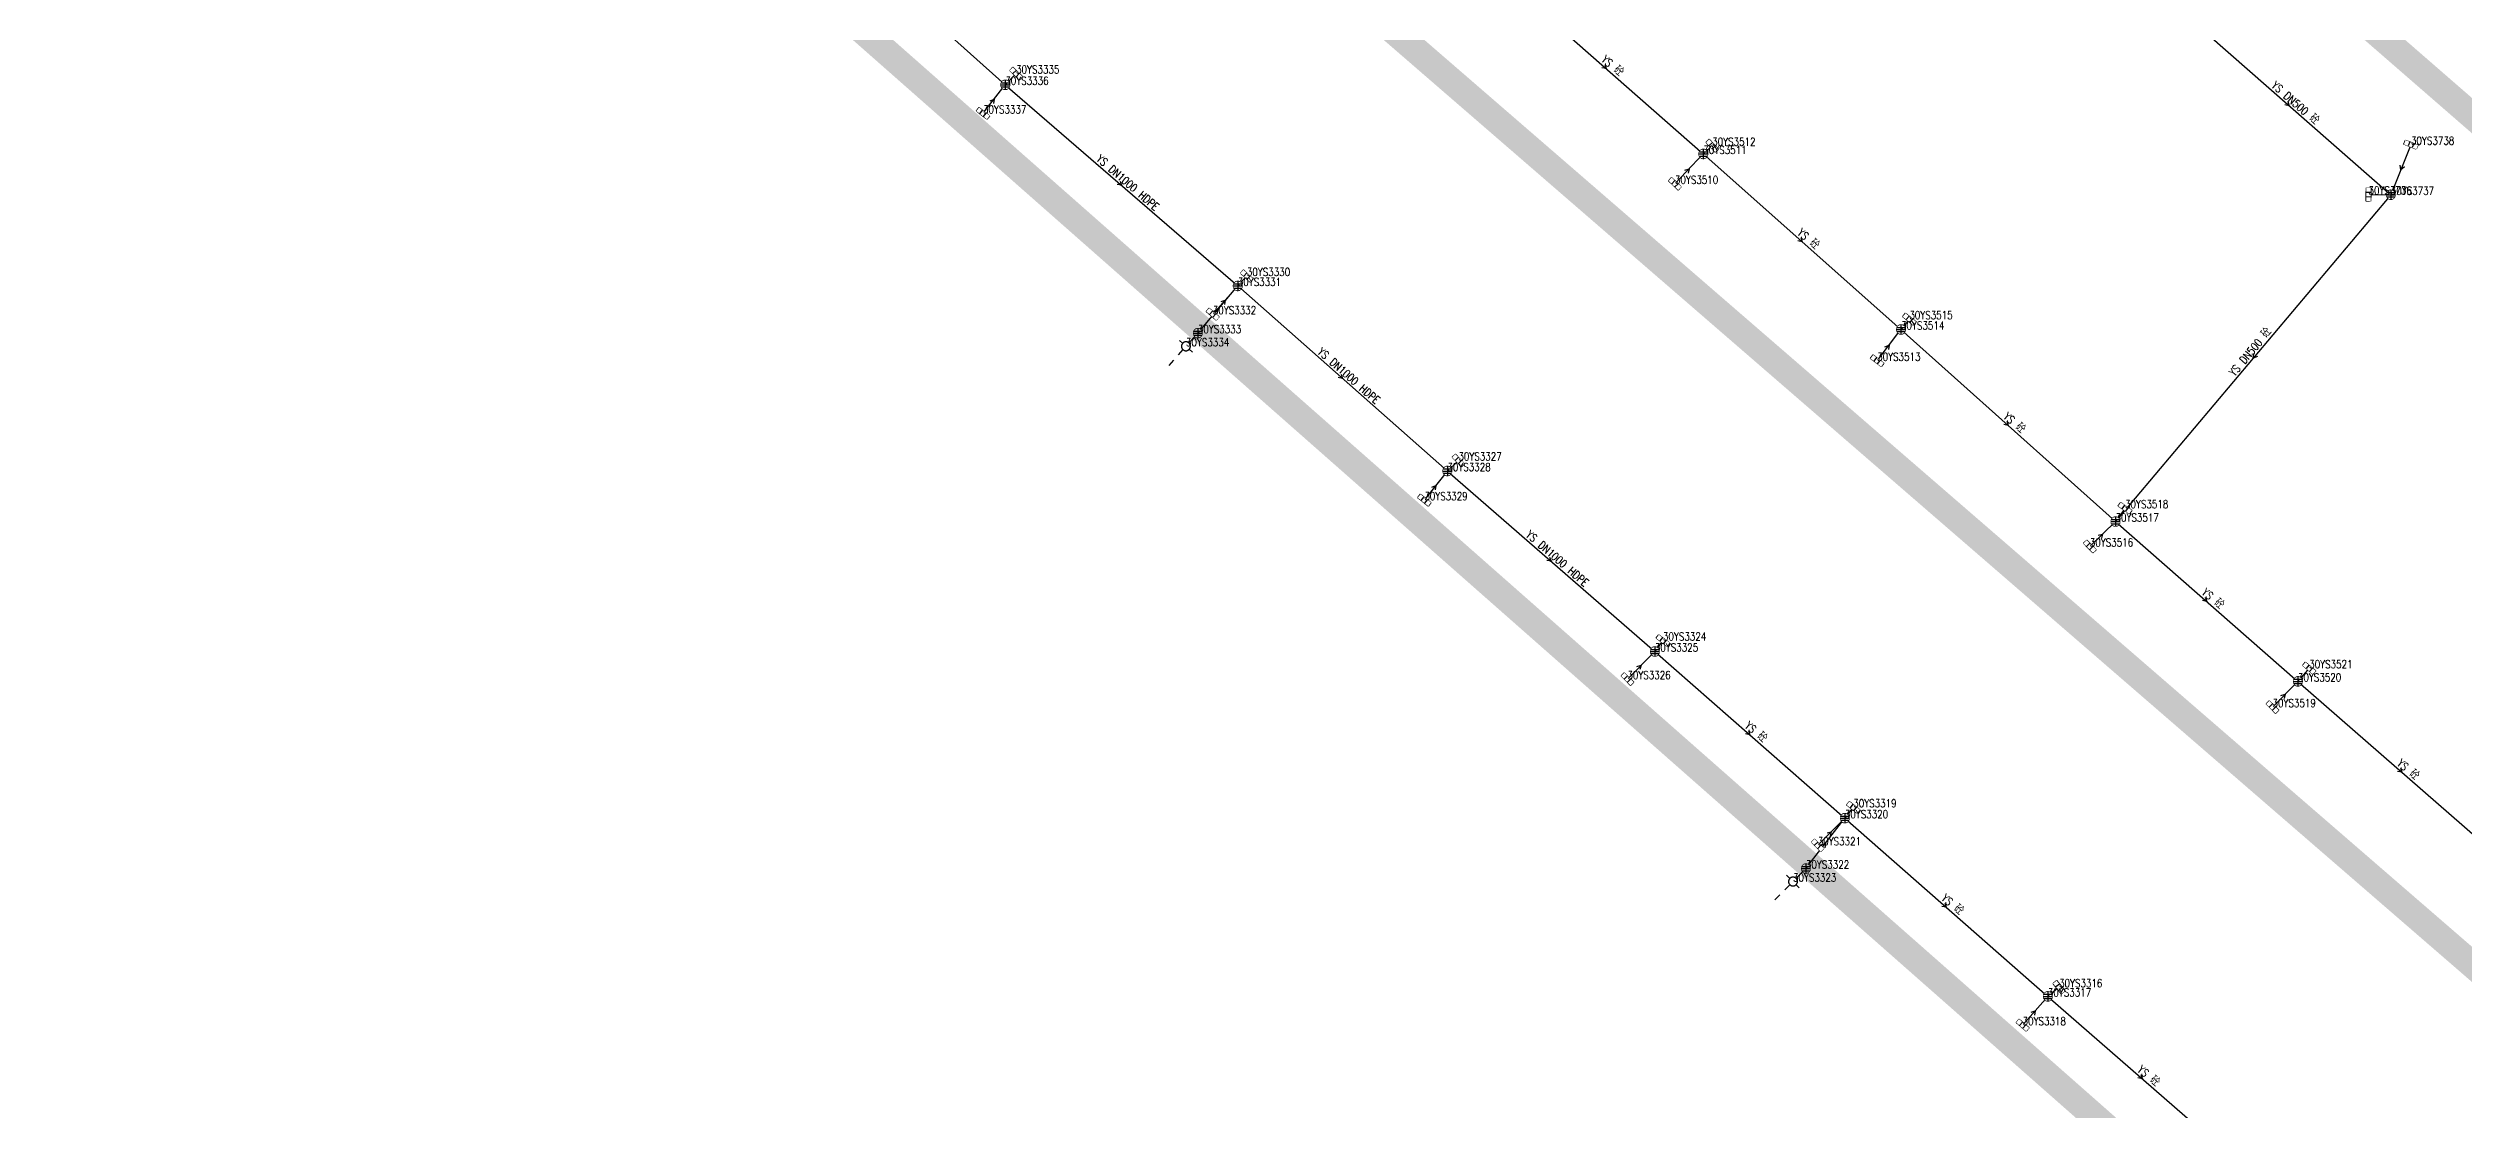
# Model space of a CAD drawing. Extents: x 78813 to 99477, y 2421021 to 2448125.
# Drawn here: x 85281.4 to 85553.1, y 2430918 to 2431037.4 of the extents above; entities that cross this region are included whole.
import ezdxf
from ezdxf.enums import TextEntityAlignment as Align

# ---------------------------------------------------------------- set-up
doc = ezdxf.new("R2010")
doc.units = 0
doc.set_wipeout_variables(frame=1)
doc.layers.get('0').update_dxf_attribs({"linetype": 'CONTINUOUS'})
doc.layers.add('DX_YS', color=42, linetype='CONTINUOUS')
doc.layers.add('道路', color=5, linetype='CONTINUOUS')
doc.layers.add('YSANNEXE', color=7, linetype='CONTINUOUS', true_color=0xcc9900)
doc.layers.add('YSLINE', color=7, linetype='CONTINUOUS', true_color=0xcc9900)
doc.styles.add('CcNameZT', font='txt.SHX', dxfattribs={"width": 0.8, "bigfont": 'HZTXT.SHX'})
doc.styles.get("Standard").update_dxf_attribs({"font": 'txt.shx', "bigfont": 'hztxt.shx'})

# ---------------------------------------------------------------- blocks, each defined once
blk = doc.blocks.new('PS雨水井')
blk.add_lwpolyline([(1, 0), (1, 0.07), (0.99, 0.14), (0.98, 0.21), (0.96, 0.28), (0.94, 0.34), (0.91, 0.41), (0.88, 0.47), (0.85, 0.53), (0.81, 0.59), (0.77, 0.64), (0.72, 0.69), (0.67, 0.74), (0.62, 0.79), (0.56, 0.83), (0.5, 0.87), (0.44, 0.9), (0.37, 0.93), (0.31, 0.95), (0.24, 0.97), (0.17, 0.98), (0.1, 0.99), (0.03, 1), (-0.03, 1), (-0.1, 0.99), (-0.17, 0.98), (-0.24, 0.97), (-0.31, 0.95), (-0.37, 0.93), (-0.44, 0.9), (-0.5, 0.87), (-0.56, 0.83), (-0.62, 0.79), (-0.67, 0.74), (-0.72, 0.69), (-0.77, 0.64), (-0.81, 0.59), (-0.85, 0.53), (-0.88, 0.47), (-0.91, 0.41), (-0.94, 0.34), (-0.96, 0.28), (-0.98, 0.21), (-0.99, 0.14), (-1, 0.07), (-1, 0), (-1, -0.07), (-0.99, -0.14), (-0.98, -0.21), (-0.96, -0.28), (-0.94, -0.34), (-0.91, -0.41), (-0.88, -0.47), (-0.85, -0.53), (-0.81, -0.59), (-0.77, -0.64), (-0.72, -0.69), (-0.67, -0.74), (-0.62, -0.79), (-0.56, -0.83), (-0.5, -0.87), (-0.44, -0.9), (-0.37, -0.93), (-0.31, -0.95), (-0.24, -0.97), (-0.17, -0.98), (-0.1, -0.99), (-0.03, -1), (0.03, -1), (0.1, -0.99), (0.17, -0.98), (0.24, -0.97), (0.31, -0.95), (0.37, -0.93), (0.44, -0.9), (0.5, -0.87), (0.56, -0.83), (0.62, -0.79), (0.67, -0.74), (0.72, -0.69), (0.77, -0.64), (0.81, -0.59), (0.85, -0.53), (0.88, -0.47), (0.91, -0.41), (0.94, -0.34), (0.96, -0.28), (0.98, -0.21), (0.99, -0.14), (1, 0)], close=True)
blk.add_wipeout([(1, 0), (1, 0.07), (0.99, 0.14), (0.98, 0.21), (0.96, 0.28), (0.94, 0.34), (0.91, 0.41), (0.88, 0.47), (0.85, 0.53), (0.81, 0.59), (0.77, 0.64), (0.72, 0.69), (0.67, 0.74), (0.62, 0.79), (0.56, 0.83), (0.5, 0.87), (0.44, 0.9), (0.37, 0.93), (0.31, 0.95), (0.24, 0.97), (0.17, 0.98), (0.1, 0.99), (0.03, 1), (-0.03, 1), (-0.1, 0.99), (-0.17, 0.98), (-0.24, 0.97), (-0.31, 0.95), (-0.37, 0.93), (-0.44, 0.9), (-0.5, 0.87), (-0.56, 0.83), (-0.62, 0.79), (-0.67, 0.74), (-0.72, 0.69), (-0.77, 0.64), (-0.81, 0.59), (-0.85, 0.53), (-0.88, 0.47), (-0.91, 0.41), (-0.94, 0.34), (-0.96, 0.28), (-0.98, 0.21), (-0.99, 0.14), (-1, 0.07), (-1, 0), (-1, -0.07), (-0.99, -0.14), (-0.98, -0.21), (-0.96, -0.28), (-0.94, -0.34), (-0.91, -0.41), (-0.88, -0.47), (-0.85, -0.53), (-0.81, -0.59), (-0.77, -0.64), (-0.72, -0.69), (-0.67, -0.74), (-0.62, -0.79), (-0.56, -0.83), (-0.5, -0.87), (-0.44, -0.9), (-0.37, -0.93), (-0.31, -0.95), (-0.24, -0.97), (-0.17, -0.98), (-0.1, -0.99), (-0.03, -1), (0.03, -1), (0.1, -0.99), (0.17, -0.98), (0.24, -0.97), (0.31, -0.95), (0.37, -0.93), (0.44, -0.9), (0.5, -0.87), (0.56, -0.83), (0.62, -0.79), (0.67, -0.74), (0.72, -0.69), (0.77, -0.64), (0.81, -0.59), (0.85, -0.53), (0.88, -0.47), (0.91, -0.41), (0.94, -0.34), (0.96, -0.28), (0.98, -0.21), (0.99, -0.14)])
for p, q in [((-1, 0), (0, 0)), ((-0.88, 0.48), (0, 0.47)), ((0, 1), (0, 0)), ((0, 0.47), (0.88, 0.47)), ((0, 0), (0, -1)), ((0, 0), (1, 0)), ((-0.88, -0.48), (0, -0.48)), ((0, -0.48), (0.88, -0.48))]:
    blk.add_line(p, q)
blk = doc.blocks.new('PS雨篦')
blk.add_lwpolyline([(-1.5, 0.5), (0, 0.5), (1.5, 0.5), (1.5, -0.5), (0, -0.5), (-1.5, -0.5)], close=True)
blk.add_wipeout([(-1.5, 0.5), (0, 0.5), (1.5, 0.5), (1.5, -0.5), (0, -0.5), (-1.5, -0.5)])
for p, q in [((-0.51, -0.5), (-0.51, 0.5)), ((0.49, -0.5), (0.49, 0.5))]:
    blk.add_line(p, q)
blk = doc.blocks.new('PS预留口')
blk.add_lwpolyline([(4.2, 0), (5.8, 0)])
blk.add_wipeout([(1, 0), (1, 0.07), (0.99, 0.14), (0.98, 0.21), (0.96, 0.28), (0.94, 0.34), (0.91, 0.41), (0.88, 0.47), (0.85, 0.53), (0.81, 0.59), (0.77, 0.64), (0.72, 0.69), (0.67, 0.74), (0.62, 0.79), (0.56, 0.83), (0.5, 0.87), (0.44, 0.9), (0.37, 0.93), (0.31, 0.95), (0.24, 0.97), (0.17, 0.98), (0.1, 0.99), (0.03, 1), (-0.03, 1), (-0.1, 0.99), (-0.17, 0.98), (-0.24, 0.97), (-0.31, 0.95), (-0.37, 0.93), (-0.44, 0.9), (-0.5, 0.87), (-0.56, 0.83), (-0.62, 0.79), (-0.67, 0.74), (-0.72, 0.69), (-0.77, 0.64), (-0.81, 0.59), (-0.85, 0.53), (-0.88, 0.47), (-0.91, 0.41), (-0.94, 0.34), (-0.96, 0.28), (-0.98, 0.21), (-0.99, 0.14), (-1, 0.07), (-1, 0), (-1, -0.07), (-0.99, -0.14), (-0.98, -0.21), (-0.96, -0.28), (-0.94, -0.34), (-0.91, -0.41), (-0.88, -0.47), (-0.85, -0.53), (-0.81, -0.59), (-0.77, -0.64), (-0.72, -0.69), (-0.67, -0.74), (-0.62, -0.79), (-0.56, -0.83), (-0.5, -0.87), (-0.44, -0.9), (-0.37, -0.93), (-0.31, -0.95), (-0.24, -0.97), (-0.17, -0.98), (-0.1, -0.99), (-0.03, -1), (0.03, -1), (0.1, -0.99), (0.17, -0.98), (0.24, -0.97), (0.31, -0.95), (0.37, -0.93), (0.44, -0.9), (0.5, -0.87), (0.56, -0.83), (0.62, -0.79), (0.67, -0.74), (0.72, -0.69), (0.77, -0.64), (0.81, -0.59), (0.85, -0.53), (0.88, -0.47), (0.91, -0.41), (0.94, -0.34), (0.96, -0.28), (0.98, -0.21), (0.99, -0.14)])
blk.add_line((1, 0), (2.6, 0))
blk.add_lwpolyline([(1, 0), (1, 0.07), (0.99, 0.14), (0.98, 0.21), (0.96, 0.28), (0.94, 0.34), (0.91, 0.41), (0.88, 0.47), (0.85, 0.53), (0.81, 0.59), (0.77, 0.64), (0.72, 0.69), (0.67, 0.74), (0.62, 0.79), (0.56, 0.83), (0.5, 0.87), (0.44, 0.9), (0.37, 0.93), (0.31, 0.95), (0.24, 0.97), (0.17, 0.98), (0.1, 0.99), (0.03, 1), (-0.03, 1), (-0.1, 0.99), (-0.17, 0.98), (-0.24, 0.97), (-0.31, 0.95), (-0.37, 0.93), (-0.44, 0.9), (-0.5, 0.87), (-0.56, 0.83), (-0.62, 0.79), (-0.67, 0.74), (-0.72, 0.69), (-0.77, 0.64), (-0.81, 0.59), (-0.85, 0.53), (-0.88, 0.47), (-0.91, 0.41), (-0.94, 0.34), (-0.96, 0.28), (-0.98, 0.21), (-0.99, 0.14), (-1, 0.07), (-1, 0), (-1, -0.07), (-0.99, -0.14), (-0.98, -0.21), (-0.96, -0.28), (-0.94, -0.34), (-0.91, -0.41), (-0.88, -0.47), (-0.85, -0.53), (-0.81, -0.59), (-0.77, -0.64), (-0.72, -0.69), (-0.67, -0.74), (-0.62, -0.79), (-0.56, -0.83), (-0.5, -0.87), (-0.44, -0.9), (-0.37, -0.93), (-0.31, -0.95), (-0.24, -0.97), (-0.17, -0.98), (-0.1, -0.99), (-0.03, -1), (0.03, -1), (0.1, -0.99), (0.17, -0.98), (0.24, -0.97), (0.31, -0.95), (0.37, -0.93), (0.44, -0.9), (0.5, -0.87), (0.56, -0.83), (0.62, -0.79), (0.67, -0.74), (0.72, -0.69), (0.77, -0.64), (0.81, -0.59), (0.85, -0.53), (0.88, -0.47), (0.91, -0.41), (0.94, -0.34), (0.96, -0.28), (0.98, -0.21), (0.99, -0.14), (1, 0)], close=True)
for points in [[(0, 1), (0, 2)], [(0, -2), (0, -1)]]:
    blk.add_lwpolyline(points)
blk = doc.blocks.new('LX')
for p, q in [((-0.866, 0.5), (0, 0)), ((0, 0), (-0.866, -0.5))]:
    blk.add_line(p, q)

msp = doc.modelspace()

# ---------------------------------------------------------------- linework, layer by layer
at = {"layer": 'YSLINE'}
for p, q in [((85366.05, 2431053.9), (85389.05, 2431033.33)), ((85445.74, 2431044.75), (85467.57, 2431025.55)), ((85522.04, 2431041.01), (85544.91, 2431020.96)), ((85386.54, 2431030.11), (85389.05, 2431033.33)), ((85390.26, 2431034.6), (85389.05, 2431033.33)), ((85389.05, 2431033.33), (85415.2, 2431010.7)), ((85464.38, 2431022.19), (85467.57, 2431025.55)), ((85468.57, 2431026.48), (85467.57, 2431025.55)), ((85467.57, 2431025.55), (85489.81, 2431005.8)), ((85547.18, 2431026.59), (85544.91, 2431020.96)), ((85544.91, 2431020.96), (85513.94, 2430984.19)), ((85542.4, 2431020.99), (85544.91, 2431020.96)), ((85410.71, 2431005.39), (85415.2, 2431010.7)), ((85412.39, 2431007.52), (85415.2, 2431010.7)), ((85416.22, 2431011.82), (85415.2, 2431010.7)), ((85415.2, 2431010.7), (85438.78, 2430989.88)), ((85409.37, 2431003.91), (85410.71, 2431005.39)), ((85487.13, 2431002.28), (85489.81, 2431005.8)), ((85490.75, 2431006.96), (85489.81, 2431005.8)), ((85489.81, 2431005.8), (85513.94, 2430984.19)), ((85436.19, 2430986.6), (85438.78, 2430989.88)), ((85440.02, 2430991.07), (85438.78, 2430989.88)), ((85438.78, 2430989.88), (85462.12, 2430969.57)), ((85511.05, 2430981.39), (85513.94, 2430984.19)), ((85515.01, 2430985.7), (85513.94, 2430984.19)), ((85513.94, 2430984.19), (85534.46, 2430966.21)), ((85463.03, 2430970.81), (85462.12, 2430969.57)), ((85459.03, 2430966.47), (85462.12, 2430969.57)), ((85462.12, 2430969.57), (85483.49, 2430950.82)), ((85535.73, 2430967.69), (85534.46, 2430966.21)), ((85531.6, 2430963.32), (85534.46, 2430966.21)), ((85534.46, 2430966.21), (85557.88, 2430945.74)), ((85479.11, 2430945.15), (85483.49, 2430950.82)), ((85480.44, 2430947.77), (85483.49, 2430950.82)), ((85484.44, 2430952.04), (85483.49, 2430950.82)), ((85483.49, 2430950.82), (85506.33, 2430930.77)), ((85477.66, 2430943.69), (85479.11, 2430945.15)), ((85507.59, 2430931.8), (85506.33, 2430930.77)), ((85503.49, 2430927.53), (85506.33, 2430930.77)), ((85506.33, 2430930.77), (85527.6, 2430912.24))]:
    msp.add_line(p, q, dxfattribs=at)

# ---------------------------------------------------------------- block references
at = {"layer": 'YSANNEXE', "yscale": 0.5, "zscale": 0.5}
for p, xscale, rotation in [((85456.66, 2431035.15), 0.4999999998866608, 318.5645341074481), ((85533.48, 2431030.98), 0.4999999998866608, 318.5645341074481), ((85546.04, 2431023.78), 0.49999999992564, 248.0907252889562), ((85402.12, 2431022.02), 0.5000000001204519, 319.1374918729616), ((85478.69, 2431015.67), 0.4999999998866608, 318.5645341074481), ((85529.43, 2431002.58), 0.4999999998278945, 229.7560758296854), ((85426.99, 2431000.29), 0.4999999998866608, 318.5645341074481), ((85501.88, 2430995), 0.4999999999871826, 317.9915762995381), ((85450.45, 2430979.72), 0.5000000001204519, 319.1374918729616), ((85524.2, 2430975.2), 0.4999999998866608, 318.5645341074481), ((85472.81, 2430960.2), 0.4999999998866608, 318.5645341074481), ((85546.17, 2430955.98), 0.4999999998866608, 318.5645341074481), ((85494.91, 2430940.8), 0.4999999998866608, 318.5645341074481), ((85516.96, 2430921.5), 0.5000000001204519, 319.1374918729616)]:
    msp.add_blockref('LX', p, dxfattribs=dict(at, xscale=xscale, rotation=rotation))

# ---------------------------------------------------------------- texts
at = {"layer": 'DX_YS', "style": 'CcNameZT', "width": 0.8}
for s, rotation, p in [(' YS 砼', 318.6671, (85456.82, 2431035.34, 1.26)), (' YS DN500 砼', 318.7694, (85533.64, 2431031.17, 1.66)), (' YS DN1000 HDPE', 319.1119, (85402.29, 2431022.2, 1.49)), (' YS 砼', 318.3828, (85478.86, 2431015.86, 1.3)), (' YS DN500 砼', 49.8879, (85529.24, 2431002.74, 1.63)), (' YS DN1000 HDPE', 318.5603, (85427.15, 2431000.47, 1.45)), (' YS 砼', 318.1652, (85502.04, 2430995.18, 1.25)), (' YS DN1000 HDPE', 318.981, (85450.61, 2430979.91, 1.55)), (' YS 砼', 318.7726, (85524.37, 2430975.39, 1.09)), (' YS 砼', 318.7388, (85472.97, 2430960.39, 1.47)), (' YS 砼', 318.8394, (85546.33, 2430956.16, -0.01)), (' YS 砼', 318.7123, (85495.08, 2430940.98, 1.46)), (' YS 砼', 318.9343, (85517.13, 2430921.69, 1.27))]:
    msp.add_text(s, height=0.9, rotation=rotation, dxfattribs=at).set_placement(p, align=Align.CENTER)

# ---------------------------------------------------------------- next in the draw order: block references
at = {"layer": 'DX_YS', "xscale": 0.5, "yscale": 0.5, "zscale": 0.5}
for p in [(85389.05, 2431033.33, 1.49), (85467.57, 2431025.55, 1.3), (85544.91, 2431020.96, 1.63), (85415.2, 2431010.7, 1.45), (85489.81, 2431005.8, 1.25), (85438.78, 2430989.88, 1.55), (85513.94, 2430984.19, 1.09), (85462.12, 2430969.57, 1.47), (85534.46, 2430966.21, -0.01), (85483.49, 2430950.82, 1.46), (85506.33, 2430930.77, 1.27)]:
    msp.add_blockref('PS雨水井', p, dxfattribs=at)
at = {"layer": 'DX_YS', "yscale": 0.5, "zscale": 0.5}
for name, p, xscale, rotation in [('PS雨篦', (85386.54, 2431030.11, 3.03), 0.5000000000608583, 322.1176373006013), ('PS雨篦', (85547.18, 2431026.59, 2.49), 0.5000000000600884, 158.1354739946648), ('PS雨篦', (85464.38, 2431022.19, 2.69), 0.500000000100576, 316.4692489931099), ('PS雨篦', (85542.4, 2431020.99, 2.46), 0.5000000001909493, 269.3152224974218), ('PS雨篦', (85412.39, 2431007.52, 2.91), 0.4999999999441379, 318.473146144945), ('PS预留口', (85409.37, 2431003.91, 2.08), 0.4999999999269615, 227.9826662295418), ('PS雨篦', (85487.13, 2431002.28, 2.57), 0.4999999998856543, 322.7436930238898), ('PS雨篦', (85436.19, 2430986.6, 2.84), 0.5000000000586422, 321.6746741910622), ('PS雨篦', (85511.05, 2430981.39, 2.46), 0.4999999999170691, 314.1455026971285), ('PS雨篦', (85459.03, 2430966.47, 2.84), 0.4999999999831014, 315.101834370794), ('PS雨篦', (85531.6, 2430963.32, 2.31), 0.4999999999973809, 315.2686186362924), ('PS雨篦', (85480.44, 2430947.77, 2.72), 0.5000000000039431, 315), ('PS预留口', (85477.66, 2430943.69, 2.64), 0.5000000000057407, 225.3536731531399), ('PS雨篦', (85503.49, 2430927.53, 2.81), 0.5000000000294025, 318.6789759797948)]:
    msp.add_blockref(name, p, dxfattribs=dict(at, xscale=xscale, rotation=rotation))

# ---------------------------------------------------------------- next in the draw order: block references
for p, xscale, rotation in [((85390.26, 2431034.6, 2.92), 0.4999999999605891, 136.2031270691473), ((85468.57, 2431026.48, 2.4), 0.4999999998925892, 132.7402797487476), ((85416.22, 2431011.82, 2.79), 0.5000000000293818, 137.6729322089731), ((85490.75, 2431006.96, 2.46), 0.5000000000034995, 141.0781611076349), ((85440.02, 2430991.07, 2.74), 0.5000000000402649, 134.0361487986615), ((85515.01, 2430985.7, 2.43), 0.499999999890002, 144.5452915605914), ((85463.03, 2430970.81, 2.75), 0.5000000000274374, 143.421168676772), ((85535.73, 2430967.69, 1.27), 0.4999999999397785, 139.3156356478908), ((85484.44, 2430952.04, 2.63), 0.5000000001100454, 142.1315517279631), ((85507.59, 2430931.8, 2.53), 0.5000000001373827, 129.2869285450555)]:
    msp.add_blockref('PS雨篦', p, dxfattribs=dict(at, xscale=xscale, rotation=rotation))
at = {"layer": 'DX_YS', "xscale": 0.5, "yscale": 0.5, "zscale": 0.5}
for p in [(85410.71, 2431005.39, 1.42), (85479.11, 2430945.15, 1.63)]:
    msp.add_blockref('PS雨水井', p, dxfattribs=at)
at = {"layer": 'YSANNEXE', "yscale": 0.5, "zscale": 0.5}
for p, xscale, rotation in [((85387.8, 2431031.72), 0.5000000001811499, 52.1391593728469), ((85465.98, 2431023.87), 0.5000000000947901, 46.40958141678438), ((85412.95, 2431008.04), 0.5000000000087907, 49.84732817702908), ((85413.79, 2431009.11), 0.500000000158134, 48.70141260181136), ((85488.47, 2431004.04), 0.5000000001174205, 52.71211716297351), ((85437.49, 2430988.24), 0.5000000001003929, 51.56620157030893), ((85512.49, 2430982.79), 0.5000000000362423, 44.11775023038089), ((85460.57, 2430968.02), 0.499999999860744, 45.26366580035281), ((85533.03, 2430964.76), 0.499999999860744, 45.26366580035281), ((85481.3, 2430947.99), 0.5000000001811499, 52.1391593728469), ((85481.97, 2430949.3), 0.499999999860744, 45.26366580035281), ((85504.91, 2430929.15), 0.500000000158134, 48.70141260181136)]:
    msp.add_blockref('LX', p, dxfattribs=dict(at, xscale=xscale, rotation=rotation))

# ---------------------------------------------------------------- next in the draw order: texts
at = {"layer": 'DX_YS', "width": 0.8}
for s, p in [('30YS3337', (85386.54, 2431030.11, 3.03)), ('30YS3738', (85547.18, 2431026.59, 2.49)), ('30YS3510', (85464.38, 2431022.19, 2.69)), ('30YS3736', (85542.4, 2431020.99, 2.46)), ('30YS3737', (85544.91, 2431020.96, 1.63)), ('30YS3332', (85412.39, 2431007.52, 2.91)), ('30YS3513', (85487.13, 2431002.28, 2.57)), ('30YS3329', (85436.19, 2430986.6, 2.84)), ('30YS3516', (85511.05, 2430981.39, 2.46)), ('30YS3326', (85459.03, 2430966.47, 2.84)), ('30YS3519', (85531.6, 2430963.32, 2.31)), ('30YS3321', (85480.44, 2430947.77, 2.72)), ('30YS3318', (85503.49, 2430927.53, 2.81))]:
    msp.add_text(s, height=0.9, dxfattribs=at).set_placement(p)

# ---------------------------------------------------------------- next in the draw order: linework, layer by layer
at = {"layer": '道路', "const_width": 3, "flags": 128}
for points in [[(83418.46, 2432865.07), (84960.96, 2431447.82), (86043.08, 2430511), (88488.76, 2428368.31)], [(87387.56, 2429283.29), (86552.32, 2430008.08), (86129.28, 2430372.79), (84963.33, 2431400.5)], [(85289.33, 2431259.98), (86091.1, 2430562.99), (87126.67, 2429666.53)]]:
    msp.add_lwpolyline(points, dxfattribs=at)

# ---------------------------------------------------------------- next in the draw order: texts
at = {"layer": 'DX_YS', "width": 0.8}
for s, p in [('30YS3335', (85390.26, 2431034.6, 2.92)), ('30YS3336', (85389.05, 2431033.33, 1.49)), ('30YS3512', (85468.57, 2431026.48, 2.4)), ('30YS3511', (85467.57, 2431025.55, 1.3)), ('30YS3331', (85415.2, 2431010.7, 1.45)), ('30YS3330', (85416.22, 2431011.82, 2.79)), ('30YS3515', (85490.75, 2431006.96, 2.46)), ('30YS3333', (85410.71, 2431005.39, 1.42)), ('30YS3514', (85489.81, 2431005.8, 1.25)), ('30YS3334', (85409.37, 2431003.91, 2.08)), ('30YS3327', (85440.02, 2430991.07, 2.74)), ('30YS3328', (85438.78, 2430989.88, 1.55)), ('30YS3518', (85515.01, 2430985.7, 2.43)), ('30YS3517', (85513.94, 2430984.19, 1.09)), ('30YS3325', (85462.12, 2430969.57, 1.47)), ('30YS3324', (85463.03, 2430970.81, 2.75)), ('30YS3520', (85534.46, 2430966.21, -0.01)), ('30YS3521', (85535.73, 2430967.69, 1.27)), ('30YS3320', (85483.49, 2430950.82, 1.46)), ('30YS3319', (85484.44, 2430952.04, 2.63)), ('30YS3322', (85479.11, 2430945.15, 1.63)), ('30YS3323', (85477.66, 2430943.69, 2.64)), ('30YS3316', (85507.59, 2430931.8, 2.53)), ('30YS3317', (85506.33, 2430930.77, 1.27))]:
    msp.add_text(s, height=0.9, dxfattribs=at).set_placement(p)

doc.saveas('drawing.dxf')
